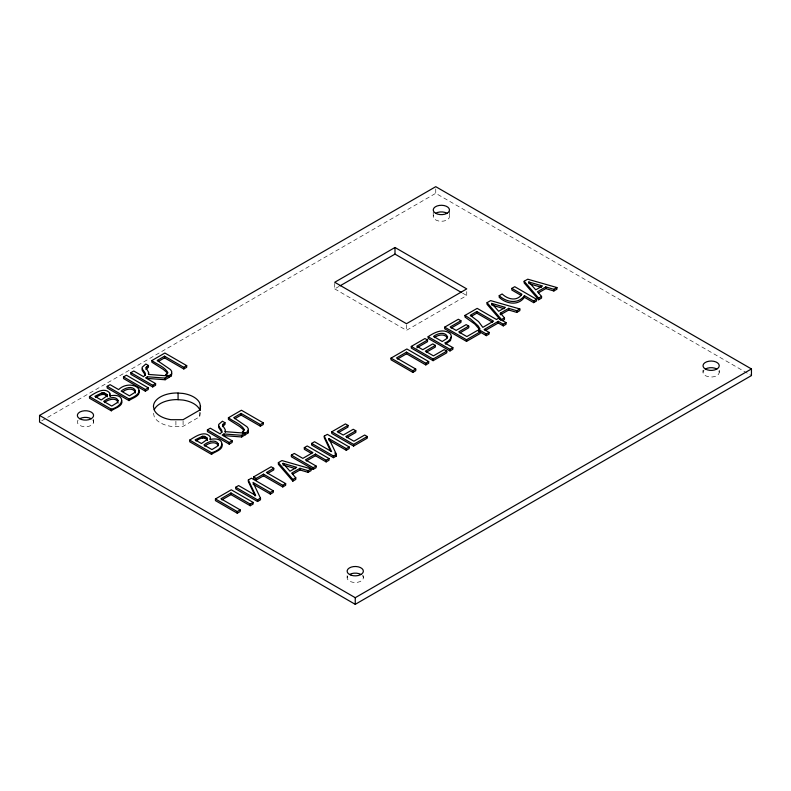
<?xml version="1.0" encoding="UTF-8"?>
<svg xmlns="http://www.w3.org/2000/svg" width="791" height="791" viewBox="0 0 791 791"><rect width="100%" height="100%" fill="white"/><g stroke="black" fill="none" stroke-linecap="round" stroke-linejoin="round"><path stroke-width="0.59" stroke-dasharray="3.96 2.97" d="M153.444 413.199L154.255 416.719A23.542 13.595 0 0 0 170.896 426.329L183.087 426.329L199.727 416.719L200.39 412.566M41.686 420.822L435.752 193.311L751.45 375.577M334.722 283.386L334.722 288.903L338.953 286.461M334.722 288.903L406.475 330.331L466.739 295.537L466.739 291.118M462.527 293.095L466.739 295.537M719.246 370.129L719.246 372.343M703.011 370.129L703.011 372.343M449.466 211.059L449.466 216.586M435.752 188.891L435.752 193.311M433.231 212.166L433.231 216.586M406.475 324.804L406.475 330.331M363.366 575.601L363.366 577.806M347.13 575.601L347.13 577.806M199.727 412.299L199.727 416.719M183.087 420.802L183.087 426.329M175.899 421.178L175.899 426.705M93.565 419.072L93.565 422.384M449.189 215.37A8.118 4.687 0 0 1 441.348 221.272A8.118 4.687 0 0 1 433.508 215.37M92.765 420.001A8.118 4.687 0 0 1 91.212 425.37L90.787 425.588A8.118 4.687 0 0 1 79.733 425.37L79.337 425.123A8.118 4.687 0 0 1 78.744 419.428M718.97 371.127A8.118 4.687 0 0 1 710.071 376.991A8.118 4.687 0 0 1 704.099 370M362.278 575.462A8.118 4.687 0 0 1 355.248 582.492A8.118 4.687 0 0 1 348.218 575.462"/><path stroke-width="1.19" d="M135.409 392.989C134.707 387.689 126.352 388.549 123.277 391.486M142.133 368.913L142.222 370.406L145.386 375.171M218.672 426.131L218.761 427.615L221.925 432.38M118.126 402.965C117.048 396.766 107.744 399.465 104.501 402.579M171.4 374.183L165.141 378.088L147.433 376.773L147.433 378.424L165.141 379.749L171.4 375.834L171.706 371.375L170.48 369.595L157.191 360.449L164.558 356.197L183.809 367.311L186.706 365.64L186.706 367.291L183.809 368.972L164.558 357.858L158.249 361.497M171.4 375.834L171.706 373.026M247.939 431.392L241.68 435.297L223.972 433.982L223.972 435.633L241.68 436.958L247.939 433.043L248.245 428.584L247.019 426.804L233.731 417.658L241.097 413.406L260.348 424.53L263.245 422.849L263.245 424.51L260.348 426.181L241.097 415.067L234.789 418.706M247.939 433.043L248.245 430.245M145.91 369.437L148.461 367.172L148.461 365.511L145.91 367.785L148.708 372.482L148.5 374.44L168.839 375.952L168.839 377.614M222.449 426.656L225 424.381L225 422.72L222.449 424.994L225.257 429.691L225.04 431.649L245.378 433.171L245.378 434.823M524.423 295.646C518.283 304.476 506.141 302.271 499.22 295.656L499.22 297.317C506.141 303.932 518.283 306.137 524.423 297.307L524.423 295.646L533.658 300.985L536.555 299.305L536.555 300.966L533.658 302.637L524.423 297.307M39.55 415.423L435.752 186.676L751.45 368.952L751.45 375.577L355.248 604.324L39.55 422.048L39.55 415.423L355.248 597.689L751.45 368.952M89.492 396.558C94.92 393.137 104.778 386.216 110.137 393.513L109.791 395.905C125.324 392.712 125.245 405.575 111.313 409.165L89.492 396.558L89.492 398.219L111.313 410.816C114.408 408.067 123.643 406.307 121.685 400.414M107.181 386.344L110.087 384.663L118.65 389.607C129.655 378.484 152.109 390.566 129.012 398.951L107.181 386.344L107.181 387.995L129.012 400.602C132.067 398.002 141.006 396.113 138.909 390.408M123.534 376.902L126.431 375.231L148.263 387.827L148.263 389.488L145.366 391.169L123.534 378.563L123.534 376.902L145.366 389.508L148.263 387.827M147.433 376.773L145.593 377.831L155.6 383.595L155.6 385.257L152.693 386.937L130.861 374.331L130.861 372.67L133.768 370.999L143.606 376.674L145.455 374.608C145.663 371.671 141.638 370.228 142.133 367.261L145.86 364.008L148.461 365.511M167.376 372.917L163.292 369.407L151.872 362.199L151.872 360.538L164.874 353.033L186.706 365.64M95.8 397.438C99.013 395.332 103.779 392.514 107.012 396.232L107.26 396.805M166.456 375.765C164.943 376.101 166.456 373.362 167.603 373.283L167.88 372.541C164.538 366.688 157.093 364.493 151.872 360.538M130.861 372.67L152.693 385.276L155.6 383.595M394.996 247.484L334.722 282.278L406.475 323.707L466.739 288.903L394.996 247.484L394.996 254.109L461.469 292.492M340.011 285.858L394.996 254.109M189.702 440.103C195.14 436.672 204.998 429.76 210.357 437.047L210.011 439.45C225.544 436.256 225.465 449.12 211.533 452.709L189.702 440.103L189.702 441.754L211.533 454.36C214.628 451.612 223.863 449.852 221.905 443.959M223.972 433.982L222.133 435.04L232.139 440.814L232.139 442.466L229.232 444.147L207.4 431.54L207.4 429.879L210.307 428.208L220.145 433.883L221.994 431.817C222.202 428.89 218.178 427.437 218.672 424.47L222.4 421.227L225 422.72M243.925 430.126L239.831 426.626L228.411 419.408L228.411 417.757L241.413 410.242L263.245 422.849M196.01 440.973C199.233 438.867 203.999 436.059 207.222 439.766L207.479 440.34M204.721 446.124C208.34 443.237 215.706 440.449 218.445 445.748M242.521 433.221L242.521 431.57L244.419 429.76C241.077 423.897 233.632 421.702 228.411 417.757M207.4 429.879L229.232 442.485L232.139 440.814M428.692 361.576L425.795 363.257L406.544 352.143L396.499 357.937L415.75 369.051L415.75 370.712L412.843 372.383L391.011 359.786L391.011 358.125L406.861 348.979L428.692 361.576L428.692 363.237L425.795 364.918L406.544 353.795L397.497 359.015M426.339 352.252L435.347 347.051L435.347 345.4L425.34 351.174L433.448 355.861L444.196 349.652L446.777 351.145L446.777 352.796L433.122 360.676L411.29 348.08L411.29 346.418L424.945 338.538L427.526 340.031L427.526 341.682L416.778 347.892M428.139 336.689C433.903 332.843 441.675 328.542 448.507 332.536C454.647 335.463 449.219 341.781 444.73 342.928L452.867 347.625L452.867 349.276L449.97 350.957L428.139 338.35L428.139 336.689L449.97 349.296L452.867 347.625M459.739 332.971L468.747 327.771L468.747 326.11L458.74 331.894L466.848 336.57L477.586 330.371L480.167 331.864L480.167 333.515L466.522 341.396L444.69 328.789L444.69 327.138L458.345 319.257L460.926 320.75L460.926 322.402L451.147 328.047M479.247 329.125L474.907 324.122L465.009 317.062L465.009 315.401L477.191 308.371L496.441 319.485L498.518 318.289L506.032 322.629L506.032 324.29L503.274 325.882L498.281 322.995L485.13 330.589M500.733 320.246L487.058 304.327L487.058 302.676L490.638 300.61L519.835 308.965L519.835 310.616L516.77 312.386L508.692 310.013L501.385 314.225M499.22 295.656L502.117 293.985C507.703 299.314 516.978 301.786 521.931 294.212L511.826 288.379L511.826 290.03L520.913 295.28M511.826 288.379L514.733 286.698L536.555 299.305M556.923 287.548L553.858 289.318L545.78 286.935L537.435 291.75L541.558 296.417L541.558 298.078L538.631 299.769L524.156 282.911L524.156 281.26L527.735 279.193L556.923 287.548L556.923 289.199L553.858 290.969L545.78 288.596L538.483 292.808M476.815 311.506L470.259 315.283L478.545 321.591L482.826 327.345L493.544 321.156L476.815 311.506L476.815 313.157L492.496 322.214M427.526 340.031L416.778 346.231L422.76 349.691L432.766 343.907L435.347 345.4M460.926 320.75L450.178 326.95L456.16 330.401L466.166 324.626L468.747 326.11M434.338 337.648C438.026 334.84 444.443 333.327 447.449 337.856M471.199 316.4L476.815 313.157M445.551 344.105L450.484 340.605L451.256 337.065M500.347 314.828L500.347 313.167L508.692 308.352L516.77 310.734L519.835 308.965M506.032 322.629L503.274 324.221L498.281 321.334L484.112 329.511L489.115 332.398L489.115 334.059L486.356 335.651L478.842 331.31L478.842 329.649L480.028 328.967L478.14 325.892L470.487 318.902L465.009 315.401M391.011 358.125L412.843 370.732L415.75 369.051M411.29 346.418L433.122 359.025L446.777 351.145M444.69 327.138L466.522 339.744L480.167 331.864M500.347 313.167L504.47 317.834L501.534 319.524L487.058 302.676M538.631 299.769L538.631 298.108L541.558 296.417M502.512 320.622L504.47 319.495L504.47 317.834M478.842 329.649L486.356 333.99L489.115 332.398M253.12 502.404L250.223 504.085L230.972 492.971L220.926 498.765L240.177 509.879L240.177 511.54L237.27 513.211L215.439 500.614L215.439 498.953L231.288 489.807L253.12 502.404L253.12 504.065L250.223 505.736L230.972 494.622L221.935 499.843M273.241 490.796L270.354 492.457L253.021 482.451L260.486 498.152L260.486 499.813L257.55 501.504L235.718 488.907L235.718 487.246L238.605 485.575L255.661 495.423L248.344 479.959L251.409 478.189L273.241 490.796L273.241 492.447L270.354 494.118L253.021 484.112M273.755 468.272L266.419 472.504L285.67 483.617L285.67 485.269L282.773 486.949L263.522 475.836L256.185 480.068L253.604 478.575L253.604 476.924L271.175 466.779L273.755 468.272L273.755 469.923L267.467 473.552M311.14 468.915L308.075 470.685L299.997 468.302L291.652 473.117L295.775 477.784L295.775 479.435L292.838 481.136L278.373 464.277L278.373 462.626L281.952 460.56L311.14 468.915L311.14 470.566L308.075 472.336L299.997 469.963L292.7 474.175M306.424 460.945L315.461 455.725L326.149 461.904L329.056 460.224L329.056 458.562L326.149 460.243L315.461 454.074L305.425 459.868L316.113 466.037L316.113 467.699L313.206 469.379L291.375 456.773L291.375 455.112L294.282 453.441L302.844 458.385L312.88 452.581L304.317 447.637L304.317 449.298L311.812 453.619M304.317 447.637L307.224 445.966L329.056 458.562M328.957 438.619L336.412 454.321L336.412 455.972L333.486 457.663L311.654 445.066L311.654 443.405L314.541 441.744L331.597 451.582L324.28 436.118L327.345 434.348L349.167 446.955L349.167 448.606L346.28 450.277L328.957 440.271L328.957 438.619L346.28 448.626L349.167 446.955M346.814 437.631L355.831 432.43L355.831 430.769L345.815 436.553L353.923 441.23L364.671 435.03L367.251 436.513L367.251 438.174L353.597 446.055L331.765 433.448L331.765 431.797L345.42 423.917L348 425.4L348 427.061L338.232 432.697M253.604 476.924L256.185 478.407L263.522 474.175L282.773 485.288L285.67 483.617M348 425.4L337.253 431.609L343.235 435.06L353.251 429.276L355.831 430.769M215.439 498.953L237.27 511.559L240.177 509.879M235.718 487.246L257.55 499.853L260.486 498.152M292.838 481.136L292.838 479.475L295.775 477.784M291.375 455.112L313.206 467.718L316.113 466.037M311.654 443.405L333.486 456.012L336.412 454.321M331.765 431.797L353.597 444.394L367.251 436.513M79.733 418.736L80.148 418.508A8.118 4.687 0 0 1 91.212 418.736A8.118 4.687 0 0 0 91.598 412.348L91.212 412.111A8.118 4.687 0 0 0 80.148 411.884L79.733 412.111A8.118 4.687 0 0 0 79.337 418.498L79.733 418.736A8.118 4.687 0 0 0 90.787 418.963L91.212 418.736M243.321 432.806L242.718 433.102M102.187 392.751L94.871 396.311L101.258 400.009L107.181 395.757L107.012 394.571L103.947 392.791L102.187 392.751L102.187 394.402M202.407 436.296L195.09 439.855L201.478 443.543L207.4 439.292L207.222 438.115L204.167 436.325L202.407 436.296L202.407 437.947M528.833 281.982L542.497 285.976L535.764 289.862L528.833 281.982L528.833 283.633M529.97 283.969L541.36 287.301M491.735 303.398L505.4 307.392L498.676 311.278L491.735 303.398L491.735 305.049M492.882 305.385L504.262 308.717M283.049 463.338L296.714 467.333L289.981 471.218L283.049 463.338L283.049 464.999L295.577 468.658M165.981 374.361L168.839 375.952M242.521 431.57L245.378 433.171M524.156 281.26L538.631 298.108M278.373 462.626L292.838 479.475M109.455 394.066L110.256 396.35M334.919 452.838L336.412 455.972M330.549 451.028L324.28 437.779L324.28 436.118M255.137 495.977L248.344 481.61L248.344 479.959M148.263 373.055L148.708 374.143M210.357 438.708L210.475 439.895M225.257 431.352L225.277 432.311M553.858 289.318L553.858 290.969M545.78 286.935L545.78 288.596M533.658 300.985L533.658 302.637M516.77 310.734L516.77 312.386M508.692 308.352L508.692 310.013M503.274 324.221L503.274 325.882M498.281 321.334L498.281 322.995M486.356 333.99L486.356 335.651M466.522 339.744L466.522 341.396M449.97 349.296L449.97 350.957M433.122 359.025L433.122 360.676M425.795 363.257L425.795 364.918M412.843 370.732L412.843 372.383M406.544 352.143L406.544 353.795M355.248 597.689L355.248 604.324M353.597 444.394L353.597 446.055M346.28 448.626L346.28 450.277M333.486 456.012L333.486 457.663M326.149 460.243L326.149 461.904M315.461 454.074L315.461 455.725M313.206 467.718L313.206 469.379M308.075 470.685L308.075 472.336M299.997 468.302L299.997 469.963M282.773 485.288L282.773 486.949M270.354 492.457L270.354 494.118M263.522 474.175L263.522 475.836M260.348 424.53L260.348 426.181M257.55 499.853L257.55 501.504M256.185 478.407L256.185 480.068M250.223 504.085L250.223 505.736M241.68 435.297L241.68 436.958M241.097 413.406L241.097 415.067M237.27 511.559L237.27 513.211M230.972 492.971L230.972 494.622M229.232 442.485L229.232 444.147M222.914 424.124L222.914 425.785M211.533 452.709L211.533 454.36M207.222 438.115L207.222 439.766M205.808 436.968L205.808 438.629M204.167 436.325L204.167 437.987M200.39 405.941L200.39 410.361M183.809 367.311L183.809 368.972M178.074 393.058L178.074 399.692M165.141 378.088L165.141 379.749M164.558 356.197L164.558 357.858M152.693 385.276L152.693 386.937M146.375 366.915L146.375 368.566M145.366 389.508L145.366 391.169M129.012 398.951L129.012 400.602M111.313 409.165L111.313 410.816M107.012 394.571L107.012 396.232M105.589 393.424L105.589 395.085M103.947 392.791L103.947 394.442M435.614 213.273A8.118 4.687 0 0 0 449.189 211.167A8.118 4.687 0 0 0 439.252 205.433A8.118 4.687 0 0 0 435.614 213.273A8.118 4.687 0 0 1 447.093 213.273M705.394 369.031A8.118 4.687 0 0 0 718.97 366.925A8.118 4.687 0 0 0 709.033 361.19A8.118 4.687 0 0 0 705.394 369.031A8.118 4.687 0 0 1 716.873 369.031M349.513 574.493A8.118 4.687 0 0 1 360.993 574.493M154.255 409.679A23.542 13.595 0 0 1 176.986 399.603L183.087 400.068A23.542 13.595 0 0 1 199.727 409.679M135.498 390.556L134.302 392.811L129.437 395.836L121.152 391.061C124.899 387.986 132.502 385.138 135.498 390.556M118.225 400.543L116.93 402.856L111.739 406.06L103.68 401.403C107.457 398.466 115.209 394.897 118.225 400.543M218.445 444.087L217.149 446.401L211.958 449.595L203.9 444.938C207.677 442.011 215.429 438.441 218.445 444.087M200.528 406.564L199.727 410.084L183.087 419.695L170.896 419.695A23.542 13.595 0 0 1 154.255 410.084L153.444 406.564A23.542 13.595 0 0 1 176.986 392.979L183.087 393.443A23.542 13.595 0 0 1 199.727 403.054L200.528 406.564M447.577 336.917L446.796 338.548L442.258 341.494L433.537 336.452C437.255 333.347 445.303 331.162 447.577 336.917M351.194 575.235A8.118 4.687 0 0 0 363.366 571.181A8.118 4.687 0 0 0 351.194 567.117A8.118 4.687 0 0 0 351.194 575.235"/></g></svg>
